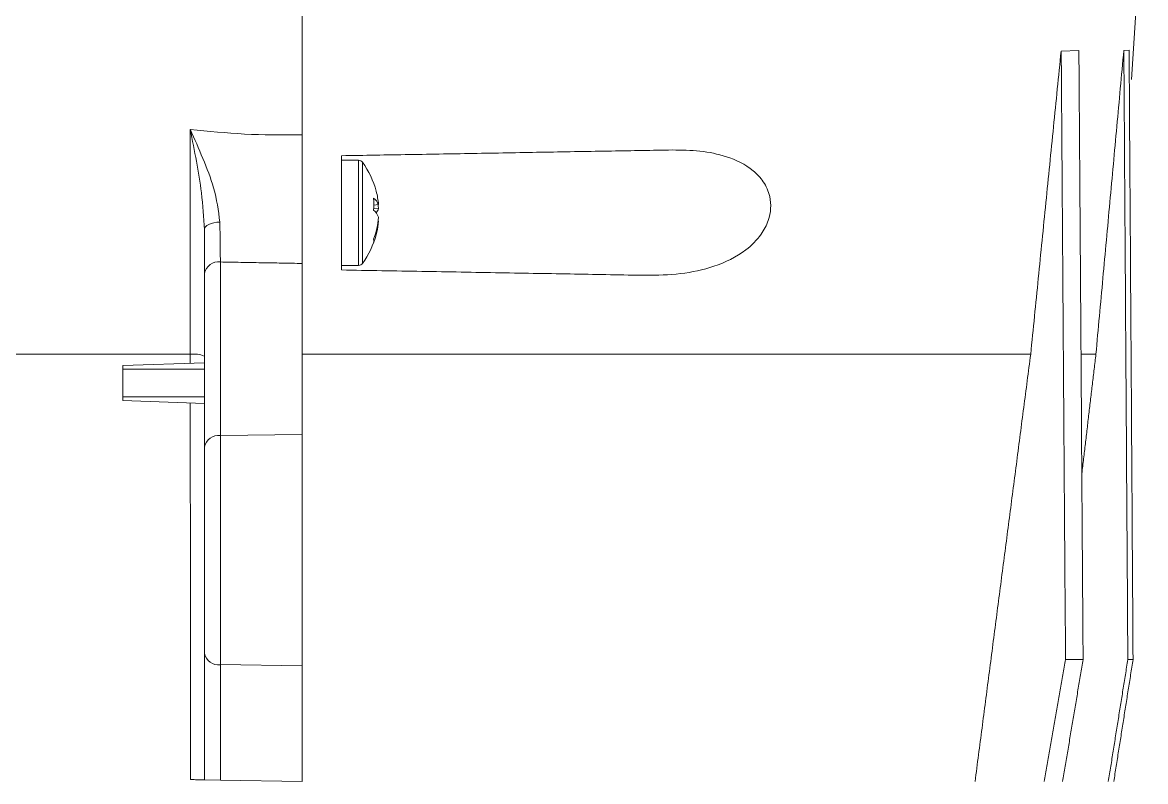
# Model space of a CAD drawing. Extents: x 12.1 to 108.7, y 1 to 80.4.
# Drawn here: x 46.85 to 50.29, y 3.667 to 5.993 of the extents above; entities that cross this region are included whole.
import ezdxf

# ---------------------------------------------------------------- set-up
doc = ezdxf.new("R2010")
doc.units = 0
doc.header["$MEASUREMENT"] = 0
doc.linetypes.add('SLD-Solid', pattern=[0])
doc.layers.add('OBJECT', color=7, linetype='CONTINUOUS')

msp = doc.modelspace()

# ---------------------------------------------------------------- linework, layer by layer
at = {"layer": 'OBJECT', "linetype": 'SLD-Solid', "lineweight": 15}
for p, q in [((47.7068, 5.6488), (47.7068, 7.1034)), ((50.0315, 5.9049), (50.0312, 5.9049)), ((50.0315, 5.9049), (50.0857, 5.9071)), ((50.2234, 5.907), (50.2233, 5.9069)), ((50.2234, 5.907), (50.2395, 5.9078)), ((47.7068, 5.2543), (47.7068, 5.6483)), ((47.8791, 5.5703), (47.8791, 5.4569)), ((47.8913, 5.5641), (47.8913, 5.4551)), ((47.8791, 5.4569), (47.8791, 5.2483)), ((47.8913, 5.4551), (47.8913, 5.2544)), ((47.9254, 5.4218), (47.9402, 5.4227)), ((47.9402, 5.4347), (47.9257, 5.4331)), ((47.9402, 5.3838), (47.939, 5.3839)), ((47.4559, 5.2588), (47.4559, 4.7271)), ((47.7068, 4.7302), (47.7068, 5.2543)), ((47.4068, 4.6916), (47.4068, 5.2234)), ((45.4842, 4.9764), (47.3637, 4.9764)), ((47.7068, 4.9764), (49.938, 4.9764)), ((50.095, 4.9764), (50.1378, 4.9764)), ((47.1568, 4.9416), (47.4068, 4.9503)), ((47.1568, 4.9303), (47.1568, 4.9416)), ((47.1568, 4.8453), (47.1568, 4.9303)), ((47.1568, 4.9303), (47.4068, 4.9303)), ((47.1568, 4.8453), (47.4068, 4.8453)), ((47.1568, 4.834), (47.1568, 4.8453)), ((47.1568, 4.834), (47.4068, 4.8253)), ((47.4559, 4.7271), (47.7068, 4.7302)), ((47.4559, 4.7271), (47.4559, 4.0253)), ((47.7068, 4.0222), (47.7068, 4.7302)), ((47.4068, 4.0606), (47.4068, 4.6916)), ((47.4068, 3.6725), (47.4068, 4.0606)), ((47.4559, 4.0253), (47.7068, 4.0222)), ((47.4559, 4.0253), (47.4559, 3.6717)), ((50.0986, 4.0412), (50.0448, 4.0412)), ((50.2516, 4.0412), (50.2356, 4.0412)), ((47.7068, 3.6673), (47.7068, 4.0222)), ((47.4559, 3.6717), (47.4068, 3.6725)), ((47.4559, 3.6717), (47.7068, 3.6673))]:
    msp.add_line(p, q, dxfattribs=at)
at = {"layer": 'OBJECT', "linetype": 'SLD-Solid', "lineweight": 15, "flags": 128}
for points in [[(47.9402, 5.4227), (47.9394, 5.4312), (47.939, 5.4346)], [(47.4068, 5.3576), (47.4077, 5.362), (47.4104, 5.3663), (47.4148, 5.3702), (47.4206, 5.3737), (47.4278, 5.3766), (47.436, 5.3789), (47.445, 5.3803), (47.4544, 5.381)]]:
    msp.add_lwpolyline(points, dxfattribs=at)
at = {"layer": 'OBJECT', "linetype": 'SLD-Solid', "lineweight": 15}
for centre, radius, start, end in [((31.845, 7.1034), 18.4468, 356.00302, 359.15697), ((47.8791, 5.5553), 0.015, 36.1668, 90), ((47.6794, 5.4093), 0.2624, 14.7114, 36.1668), ((47.703, 5.4155), 0.2381, 4.645, 14.7068), ((47.9051, 5.4229), 0.037, 18.5582, 57.2873), ((47.6348, 5.4359), 0.2909, 356.4184, 3.5816), ((47.8958, 5.3814), 0.0467, 17.9753, 51.1246), ((47.9049, 5.4326), 0.0367, 320.4797, 344.2897), ((47.6951, 5.4159), 0.2459, 339.2714, 355.3244), ((47.7032, 5.403), 0.2378, 338.9424, 355.3601), ((47.6794, 5.4093), 0.2624, 323.8332, 345.2886), ((47.8976, 5.3232), 0.0281, 348.4486, 11.5514), ((47.4504, 5.2148), 0.0444, 82.7724, 168.9174), ((47.8791, 5.2633), 0.015, 270, 323.8332), ((47.3733, 4.8842), 0.0927, 68.8227, 95.9322), ((47.4504, 4.6831), 0.0444, 82.7724, 168.9174), ((47.4503, 4.0692), 0.0443, 191.2711, 277.3231)]:
    msp.add_arc(centre, radius, start, end, dxfattribs=at)
for points in [[(49.938, 4.9764), (50.0312, 5.9049)], [(50.1378, 4.9764), (50.2233, 5.9069)], [(47.8791, 5.5703), (47.8268, 5.5703)], [(47.4068, 5.2234), (47.4068, 5.3576)], [(47.7068, 5.2543), (47.4559, 5.2588)], [(47.8268, 5.2483), (47.8791, 5.2483)], [(47.3638, 4.9488), (47.3637, 4.9764)], [(49.7676, 3.6673), (49.938, 4.9764)], [(50.0947, 4.6106), (50.1378, 4.9764)], [(50.0448, 4.0412), (49.9796, 3.6673)], [(50.0358, 3.6673), (50.0986, 4.0412)], [(50.2356, 4.0412), (50.1758, 3.6673)], [(50.1925, 3.6673), (50.2516, 4.0412)]]:
    msp.add_open_spline(points, degree=1, dxfattribs=at)
for points, knots in [([(50.0315, 5.9049), (50.0337, 5.5943), (50.0381, 4.9731), (50.0425, 4.3518), (50.0448, 4.0412)], [0, 0, 0, 0, 0.499976, 1, 1, 1, 1]), ([(50.0986, 4.0412), (50.0964, 4.3522), (50.0922, 4.9741), (50.0879, 5.5961), (50.0857, 5.9071)], [0, 0, 0, 0, 0.499981, 1, 1, 1, 1]), ([(50.2234, 5.907), (50.2254, 5.596), (50.2295, 4.9741), (50.2336, 4.3522), (50.2356, 4.0412)], [0, 0, 0, 0, 0.499993, 1, 1, 1, 1]), ([(50.2516, 4.0412), (50.2496, 4.3523), (50.2456, 4.9745), (50.2415, 5.5967), (50.2395, 5.9078)], [0, 0, 0, 0, 0.499995, 1, 1, 1, 1]), ([(47.3636, 5.6648), (47.3637, 5.6645), (47.3771, 5.6352), (47.403, 5.5758), (47.4409, 5.4805), (47.4497, 5.4159), (47.4544, 5.381)], [0, 0, 0, 0, 0.002833, 0.312126, 0.628625, 1, 1, 1, 1]), ([(47.3636, 5.6648), (47.419, 5.6593), (47.5303, 5.6482), (47.6455, 5.6473), (47.7044, 5.6488), (47.7068, 5.6488)], [0, 0, 0, 0, 0.48728, 0.978849, 1, 1, 1, 1]), ([(47.4068, 5.3576), (47.4045, 5.3951), (47.3983, 5.4972), (47.3765, 5.6), (47.3636, 5.6645), (47.3636, 5.6648)], [0, 0, 0, 0, 0.367136, 0.997037, 1, 1, 1, 1]), ([(47.3637, 4.9764), (47.3637, 5.0096), (47.3637, 5.1751), (47.3636, 5.4046), (47.3636, 5.6011), (47.3636, 5.6648)], [0, 0, 0, 0, 0.144571, 0.722888, 1, 1, 1, 1]), ([(47.7068, 5.2543), (47.7068, 5.2806), (47.7068, 5.3275), (47.7068, 5.4088), (47.7068, 5.5127), (47.7068, 5.5952), (47.7068, 5.6488)], [0, 0, 0, 0, 0.242735, 0.434518, 0.631866, 1, 1, 1, 1]), ([(47.8268, 5.5843), (47.8963, 5.5855), (48.0358, 5.5879), (48.2444, 5.5915), (48.4515, 5.5952), (48.6519, 5.5987), (48.7788, 5.6009), (48.8403, 5.6019)], [0, 0, 0, 0, 0.198049, 0.397472, 0.601233, 0.806492, 1, 1, 1, 1]), ([(47.8268, 5.2343), (47.8268, 5.2867), (47.8268, 5.4033), (47.8268, 5.5201), (47.8268, 5.5843)], [0, 0, 0, 0, 0.450095, 1, 1, 1, 1]), ([(48.8403, 5.6019), (48.8688, 5.6016), (48.9256, 5.6008), (49.0102, 5.5835), (49.0772, 5.5519), (49.1209, 5.5063), (49.1399, 5.465), (49.1433, 5.4225), (49.1348, 5.3819), (49.1102, 5.336), (49.0554, 5.2826), (48.9702, 5.2425), (48.8659, 5.2197), (48.7948, 5.2185), (48.7592, 5.218)], [0, 0, 0, 0, 0.100108, 0.199978, 0.312466, 0.367003, 0.422073, 0.460833, 0.499575, 0.550038, 0.624852, 0.753035, 0.876369, 1, 1, 1, 1]), ([(47.4544, 5.381), (47.4548, 5.3521), (47.4553, 5.3082), (47.4558, 5.2714), (47.4559, 5.2588)], [0, 0, 0, 0, 0.659061, 1, 1, 1, 1]), ([(48.7592, 5.218), (48.687, 5.2192), (48.542, 5.2218), (48.3118, 5.2258), (48.0729, 5.23), (47.9091, 5.2328), (47.8268, 5.2343)], [0, 0, 0, 0, 0.244137, 0.490501, 0.744002, 1, 1, 1, 1]), ([(47.3642, 3.6733), (47.3642, 3.7064), (47.3641, 3.8719), (47.364, 4.2564), (47.3639, 4.6078), (47.3638, 4.8268)], [0, 0, 0, 0, 0.086101, 0.430506, 1, 1, 1, 1]), ([(47.4068, 3.6725), (47.4063, 3.6725), (47.4052, 3.6726), (47.3965, 3.6727), (47.3837, 3.6729), (47.372, 3.6731), (47.3653, 3.6732), (47.3642, 3.6733)], [0, 0, 0, 0, 0.2387725, 0.4775821, 0.7153876, 0.9515651, 1, 1, 1, 1])]:
    msp.add_open_spline(points, degree=3, knots=knots, dxfattribs=at)

doc.saveas('drawing.dxf')
